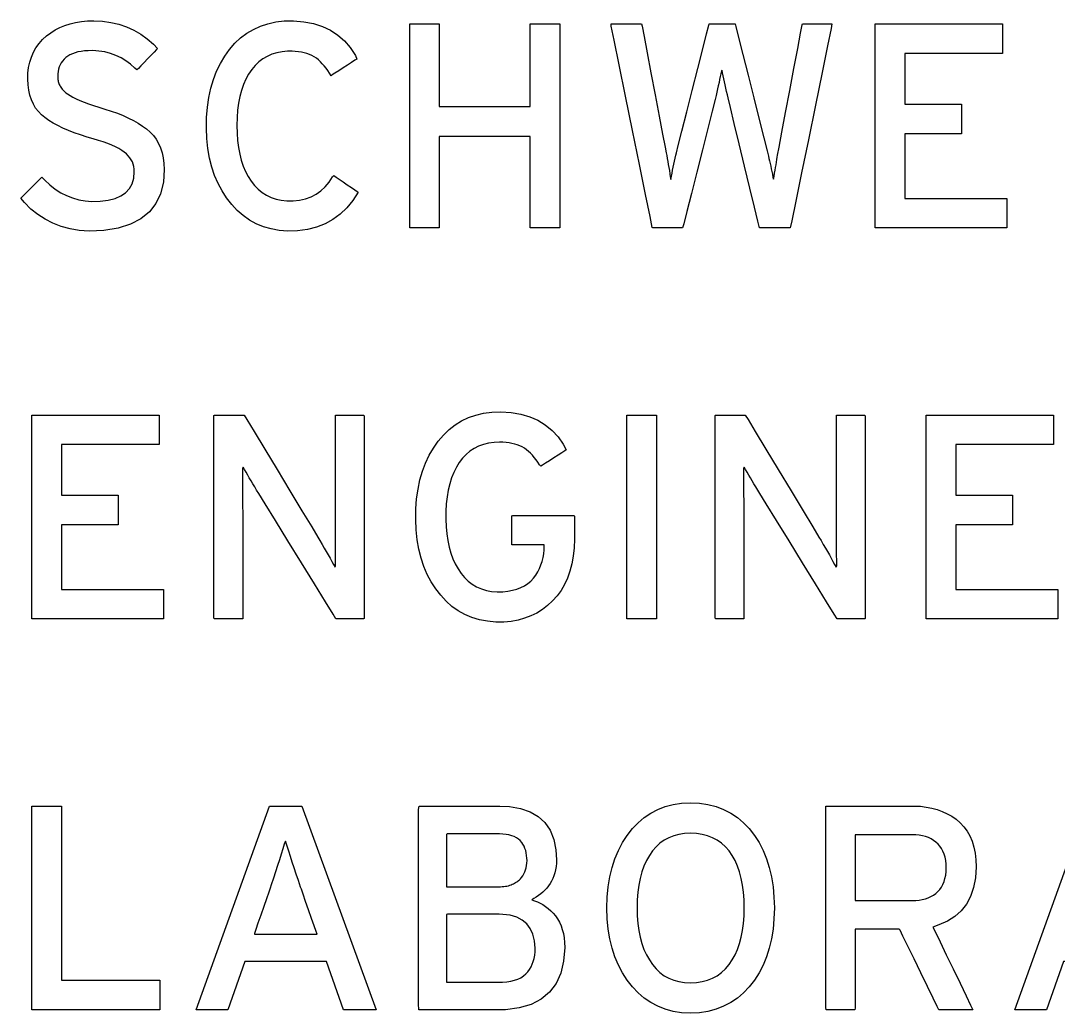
# Model space of a CAD drawing. Extents: x 1 to 47.7, y 0.2 to 33.3.
# Drawn here: x 24.198 to 24.75, y 3.261 to 3.789 of the extents above; entities that cross this region are included whole.
import ezdxf

# ---------------------------------------------------------------- set-up
doc = ezdxf.new("R2010")
doc.units = 0
doc.header["$MEASUREMENT"] = 0
doc.layers.add('4_0_____DWG', color=7, linetype='CONTINUOUS')

msp = doc.modelspace()

# ---------------------------------------------------------------- linework, layer by layer
at = {"layer": '4_0_____DWG'}
for points in [[(24.27473, 3.7097), (24.27429, 3.70285), (24.27283, 3.6968), (24.27035, 3.69155), (24.26685, 3.6871), (24.26233, 3.68344), (24.25679, 3.68058), (24.25023, 3.67852), (24.24266, 3.67725), (24.23477, 3.67684), (24.22959, 3.67726), (24.22467, 3.67809), (24.21999, 3.67936), (24.21557, 3.68104), (24.21139, 3.68316), (24.20747, 3.68569), (24.20379, 3.68865), (24.20036, 3.69204), (24.19843, 3.69441), (24.19911, 3.69509), (24.2004, 3.69637), (24.20208, 3.69805), (24.20397, 3.69993), (24.20587, 3.70182), (24.20757, 3.70351), (24.20888, 3.70481), (24.20959, 3.70553), (24.21119, 3.704), (24.21394, 3.70146), (24.2168, 3.69923), (24.21976, 3.69734), (24.22283, 3.69576), (24.22601, 3.69452), (24.2293, 3.69359), (24.23269, 3.693), (24.23619, 3.69272), (24.24065, 3.69283), (24.24489, 3.69334), (24.24857, 3.69426), (24.25168, 3.6956), (24.25424, 3.69734), (24.25623, 3.69948), (24.25766, 3.70204), (24.25853, 3.705), (24.25884, 3.70838), (24.25878, 3.70987), (24.25859, 3.7112), (24.25826, 3.71247), (24.2578, 3.71369), (24.25721, 3.71485), (24.25649, 3.71595), (24.25564, 3.717), (24.25465, 3.71799), (24.25352, 3.71892), (24.25216, 3.71984), (24.2506, 3.72076), (24.24883, 3.72166), (24.24687, 3.72255), (24.24471, 3.72344), (24.24234, 3.72431), (24.23978, 3.72517), (24.23701, 3.72603), (24.23382, 3.72694), (24.23025, 3.72804), (24.2269, 3.7292), (24.22376, 3.73041), (24.22084, 3.73168), (24.21813, 3.733), (24.21564, 3.73438), (24.21336, 3.73581), (24.2113, 3.73731), (24.20945, 3.73884), (24.2078, 3.74052), (24.20636, 3.74239), (24.20514, 3.74446), (24.20412, 3.74672), (24.20332, 3.74917), (24.20273, 3.75182), (24.20235, 3.75465), (24.20219, 3.75768), (24.20227, 3.76086), (24.20261, 3.7639), (24.20321, 3.76679), (24.20406, 3.76951), (24.20517, 3.77208), (24.20654, 3.77449), (24.20816, 3.77674), (24.21003, 3.77884), (24.21216, 3.78077), (24.21441, 3.78246), (24.21678, 3.78394), (24.21929, 3.78523), (24.22193, 3.78632), (24.22472, 3.78721), (24.22763, 3.78791), (24.23069, 3.78841), (24.23388, 3.78872), (24.23733, 3.78883), (24.24195, 3.78857), (24.24638, 3.78795), (24.25062, 3.78695), (24.25468, 3.78558), (24.25855, 3.78384), (24.26223, 3.78172), (24.26573, 3.77923), (24.26904, 3.77637), (24.27126, 3.77407), (24.27065, 3.77344), (24.26943, 3.77217), (24.26779, 3.77047), (24.26594, 3.76855), (24.26406, 3.76661), (24.26236, 3.76484), (24.26102, 3.76345), (24.26025, 3.76265), (24.25909, 3.76363), (24.2568, 3.76573), (24.25437, 3.76756), (24.25179, 3.76913), (24.24907, 3.77042), (24.2462, 3.77145), (24.24319, 3.77221), (24.24004, 3.7727), (24.23674, 3.77292), (24.23425, 3.77289), (24.23232, 3.77275), (24.23051, 3.77252), (24.22884, 3.7722), (24.22729, 3.77178), (24.22587, 3.77127), (24.22458, 3.77067), (24.22342, 3.76998), (24.22239, 3.76919), (24.22148, 3.7683), (24.22067, 3.76735), (24.21998, 3.76635), (24.21939, 3.76531), (24.21891, 3.76422), (24.21854, 3.76308), (24.21827, 3.76189), (24.21812, 3.76065), (24.21807, 3.7594), (24.21808, 3.75877), (24.21812, 3.75816), (24.21819, 3.75758), (24.21828, 3.75701), (24.21841, 3.75646), (24.21855, 3.75593), (24.21873, 3.75542), (24.21893, 3.75493), (24.21916, 3.75445), (24.21942, 3.75393), (24.21973, 3.75343), (24.22008, 3.75292), (24.22048, 3.75243), (24.22092, 3.75194), (24.2214, 3.75146), (24.22193, 3.75098), (24.2225, 3.75051), (24.22335, 3.74988), (24.22467, 3.74903), (24.22622, 3.74817), (24.22797, 3.7473), (24.22993, 3.74643), (24.23211, 3.74554), (24.2345, 3.74465), (24.2371, 3.74375), (24.23992, 3.74285), (24.24323, 3.74185), (24.24661, 3.74074), (24.24981, 3.73958), (24.25284, 3.73835), (24.25569, 3.73706), (24.25836, 3.7357), (24.26086, 3.73428), (24.26318, 3.7328), (24.26531, 3.73126), (24.26726, 3.72961), (24.26898, 3.72778), (24.27048, 3.72576), (24.27175, 3.72356), (24.2728, 3.72116), (24.27362, 3.71858), (24.27421, 3.71581), (24.27458, 3.71285)], [(24.37788, 3.69756), (24.37504, 3.69316), (24.37186, 3.68928), (24.36834, 3.68592), (24.36449, 3.68309), (24.3603, 3.68078), (24.35578, 3.679), (24.35092, 3.67775), (24.34572, 3.67701), (24.34044, 3.67685), (24.33589, 3.67724), (24.33158, 3.67802), (24.32751, 3.6792), (24.32367, 3.68077), (24.32007, 3.68274), (24.3167, 3.68511), (24.31356, 3.68787), (24.31066, 3.69103), (24.30796, 3.69452), (24.30553, 3.69824), (24.3034, 3.70223), (24.30159, 3.70649), (24.30009, 3.711), (24.2989, 3.71578), (24.29803, 3.72083), (24.29747, 3.72614), (24.29721, 3.73171), (24.29733, 3.73738), (24.29777, 3.7428), (24.29852, 3.74797), (24.29958, 3.75288), (24.30095, 3.75753), (24.30264, 3.76192), (24.30464, 3.76605), (24.30695, 3.76993), (24.30957, 3.77355), (24.31237, 3.77681), (24.31541, 3.77968), (24.31869, 3.78216), (24.3222, 3.78425), (24.32594, 3.78595), (24.32992, 3.78726), (24.33414, 3.78817), (24.33859, 3.7887), (24.3436, 3.78879), (24.34909, 3.78832), (24.35418, 3.78733), (24.35888, 3.78581), (24.36318, 3.78377), (24.36709, 3.78121), (24.37061, 3.77812), (24.37373, 3.77451), (24.37646, 3.77038), (24.37725, 3.76846), (24.3762, 3.76779), (24.37446, 3.76666), (24.37228, 3.76525), (24.3699, 3.76372), (24.36759, 3.76222), (24.36558, 3.76093), (24.36413, 3.75999), (24.3635, 3.75958), (24.3627, 3.76087), (24.36178, 3.76227), (24.36083, 3.76359), (24.35985, 3.76482), (24.35885, 3.76596), (24.35782, 3.76701), (24.35677, 3.76797), (24.3557, 3.76884), (24.35459, 3.76961), (24.35336, 3.77027), (24.35207, 3.77085), (24.35069, 3.77135), (24.34925, 3.77177), (24.34774, 3.77211), (24.34615, 3.77236), (24.34448, 3.77253), (24.34275, 3.77262), (24.34042, 3.7726), (24.33742, 3.77232), (24.33459, 3.77178), (24.33193, 3.77096), (24.32946, 3.76988), (24.32715, 3.76853), (24.32502, 3.76691), (24.32307, 3.76502), (24.32129, 3.76286), (24.31966, 3.76041), (24.31821, 3.75773), (24.31694, 3.75485), (24.31587, 3.75175), (24.31499, 3.74845), (24.3143, 3.74493), (24.31381, 3.74121), (24.31351, 3.73728), (24.3134, 3.73314), (24.31348, 3.72902), (24.31376, 3.72511), (24.31423, 3.7214), (24.31489, 3.7179), (24.31574, 3.7146), (24.31679, 3.71151), (24.31803, 3.70862), (24.31946, 3.70594), (24.32107, 3.70344), (24.32282, 3.70114), (24.32475, 3.69913), (24.32686, 3.6974), (24.32914, 3.69595), (24.33159, 3.6948), (24.33422, 3.69393), (24.33703, 3.69334), (24.34001, 3.69305), (24.34333, 3.69305), (24.34673, 3.69339), (24.34991, 3.69409), (24.35287, 3.69515), (24.35561, 3.69656), (24.35813, 3.69833), (24.36042, 3.70046), (24.36249, 3.70294), (24.36435, 3.70578), (24.36506, 3.70642), (24.36614, 3.70567), (24.36784, 3.7045), (24.36993, 3.70306), (24.37216, 3.70151), (24.37431, 3.70003), (24.37613, 3.69877), (24.3774, 3.69789)], [(24.60783, 3.67855), (24.60724, 3.67855), (24.60566, 3.67855), (24.60339, 3.67855), (24.60072, 3.67855), (24.59793, 3.67855), (24.59531, 3.67855), (24.59316, 3.67855), (24.59177, 3.67855), (24.59137, 3.67867), (24.59053, 3.68217), (24.58873, 3.68963), (24.58628, 3.69979), (24.58348, 3.71141), (24.58063, 3.72327), (24.57801, 3.73411), (24.57594, 3.74271), (24.57472, 3.74781), (24.57433, 3.74945), (24.57391, 3.75123), (24.57351, 3.75298), (24.57313, 3.75468), (24.57277, 3.75633), (24.57243, 3.75795), (24.5721, 3.75952), (24.57179, 3.76105), (24.5715, 3.76254), (24.57121, 3.76215), (24.5709, 3.76065), (24.57058, 3.75911), (24.57024, 3.75753), (24.5699, 3.7559), (24.56953, 3.75423), (24.56916, 3.75252), (24.56876, 3.75077), (24.56836, 3.74897), (24.56784, 3.74688), (24.56628, 3.74073), (24.56393, 3.73143), (24.56109, 3.7202), (24.55808, 3.70828), (24.55521, 3.69692), (24.55279, 3.68735), (24.55114, 3.68082), (24.55056, 3.67855), (24.54993, 3.67855), (24.54834, 3.67855), (24.54608, 3.67855), (24.54344, 3.67855), (24.5407, 3.67855), (24.53815, 3.67855), (24.53607, 3.67855), (24.53475, 3.67855), (24.53437, 3.67883), (24.53319, 3.68463), (24.53079, 3.69643), (24.52755, 3.71232), (24.52387, 3.73039), (24.52014, 3.7487), (24.51675, 3.76535), (24.51409, 3.77841), (24.51255, 3.78597), (24.51246, 3.7871), (24.51355, 3.7871), (24.51549, 3.7871), (24.51799, 3.7871), (24.52075, 3.7871), (24.5235, 3.7871), (24.52593, 3.7871), (24.52776, 3.7871), (24.52869, 3.7871), (24.52897, 3.78591), (24.53, 3.7805), (24.53165, 3.77181), (24.5337, 3.76104), (24.53591, 3.74941), (24.53805, 3.73813), (24.5399, 3.72841), (24.54122, 3.72147), (24.54178, 3.71852), (24.54206, 3.7171), (24.54236, 3.71552), (24.54265, 3.71393), (24.54293, 3.71233), (24.54321, 3.7107), (24.54347, 3.70907), (24.54373, 3.70741), (24.54399, 3.70574), (24.54424, 3.70441), (24.54457, 3.70606), (24.5449, 3.7077), (24.54523, 3.70932), (24.54557, 3.71094), (24.5459, 3.71254), (24.54624, 3.71413), (24.54658, 3.71571), (24.54693, 3.71728), (24.54723, 3.7186), (24.54822, 3.7225), (24.55015, 3.73015), (24.55273, 3.74031), (24.55564, 3.75179), (24.55857, 3.76337), (24.56122, 3.77382), (24.56328, 3.78195), (24.56444, 3.78652), (24.56473, 3.7871), (24.5657, 3.7871), (24.56738, 3.7871), (24.56951, 3.7871), (24.57187, 3.7871), (24.57418, 3.7871), (24.57622, 3.7871), (24.57774, 3.7871), (24.57848, 3.7871), (24.57887, 3.7857), (24.58032, 3.77995), (24.58259, 3.7709), (24.58538, 3.75979), (24.58837, 3.74787), (24.59126, 3.73636), (24.59373, 3.72653), (24.59547, 3.71961), (24.59616, 3.71683), (24.59647, 3.7156), (24.59679, 3.71427), (24.59711, 3.71291), (24.59741, 3.71151), (24.59772, 3.71007), (24.59801, 3.70861), (24.5983, 3.7071), (24.59858, 3.70556), (24.59887, 3.7045), (24.59919, 3.70616), (24.59948, 3.70776), (24.59977, 3.7093), (24.60003, 3.71079), (24.60027, 3.71222), (24.6005, 3.7136), (24.60071, 3.71493), (24.6009, 3.7162), (24.60108, 3.71733), (24.60187, 3.72154), (24.60337, 3.7295), (24.60534, 3.73998), (24.60755, 3.75172), (24.60976, 3.7635), (24.61175, 3.77407), (24.61328, 3.78219), (24.61411, 3.78663), (24.6144, 3.7871), (24.61555, 3.7871), (24.61749, 3.7871), (24.61993, 3.7871), (24.62261, 3.7871), (24.62523, 3.7871), (24.62753, 3.7871), (24.62921, 3.7871), (24.63, 3.7871), (24.62952, 3.78463), (24.62764, 3.77543), (24.62474, 3.76124), (24.62121, 3.74396), (24.61744, 3.72553), (24.61382, 3.70785), (24.61075, 3.69285), (24.60863, 3.68244)], [(24.36612, 3.47049), (24.3646, 3.47297), (24.36051, 3.4796), (24.35464, 3.48914), (24.34774, 3.50035), (24.34056, 3.51201), (24.33387, 3.52287), (24.32843, 3.53171), (24.32501, 3.53728), (24.32391, 3.53907), (24.32289, 3.54077), (24.32191, 3.54242), (24.32095, 3.54403), (24.32003, 3.54558), (24.31915, 3.54709), (24.31829, 3.54856), (24.31747, 3.54997), (24.31668, 3.55134), (24.31635, 3.55045), (24.31636, 3.54784), (24.31637, 3.54515), (24.31638, 3.54237), (24.31639, 3.53951), (24.31641, 3.53656), (24.31644, 3.53353), (24.31647, 3.53042), (24.3165, 3.52722), (24.3165, 3.52523), (24.3165, 3.52018), (24.3165, 3.51258), (24.3165, 3.50345), (24.3165, 3.4938), (24.3165, 3.48467), (24.3165, 3.47706), (24.3165, 3.47201), (24.31649, 3.47049), (24.31578, 3.47049), (24.31418, 3.47049), (24.31197, 3.47049), (24.30942, 3.47049), (24.30682, 3.47049), (24.30442, 3.47049), (24.30253, 3.47049), (24.30141, 3.47049), (24.30122, 3.47125), (24.30122, 3.47828), (24.30122, 3.49108), (24.30122, 3.50767), (24.30122, 3.52609), (24.30122, 3.54437), (24.30122, 3.56055), (24.30122, 3.57264), (24.30122, 3.57869), (24.30152, 3.57903), (24.30284, 3.57903), (24.30492, 3.57903), (24.30748, 3.57903), (24.31023, 3.57903), (24.31288, 3.57903), (24.31513, 3.57903), (24.31669, 3.57903), (24.31728, 3.57903), (24.31873, 3.57662), (24.32263, 3.57017), (24.32823, 3.56088), (24.33481, 3.54997), (24.34165, 3.53863), (24.34803, 3.52806), (24.35321, 3.51946), (24.35649, 3.51404), (24.35759, 3.51219), (24.35877, 3.51017), (24.35989, 3.50823), (24.36097, 3.50636), (24.362, 3.50455), (24.36298, 3.50282), (24.36392, 3.50115), (24.3648, 3.49955), (24.36564, 3.49803), (24.36596, 3.4989), (24.36593, 3.50159), (24.3659, 3.50436), (24.36588, 3.5072), (24.36586, 3.51012), (24.36585, 3.51311), (24.36584, 3.51618), (24.36583, 3.51933), (24.36583, 3.52255), (24.36583, 3.52454), (24.36583, 3.52956), (24.36583, 3.53713), (24.36583, 3.54622), (24.36583, 3.55582), (24.36583, 3.56492), (24.36583, 3.57249), (24.36583, 3.57751), (24.36584, 3.57903), (24.36655, 3.57903), (24.36815, 3.57903), (24.37036, 3.57903), (24.37291, 3.57903), (24.37552, 3.57903), (24.37791, 3.57903), (24.37981, 3.57903), (24.38093, 3.57903), (24.38112, 3.57827), (24.38112, 3.57124), (24.38112, 3.55844), (24.38112, 3.54185), (24.38112, 3.52343), (24.38112, 3.50514), (24.38112, 3.48897), (24.38112, 3.47688), (24.38112, 3.47083), (24.38083, 3.47049), (24.37961, 3.47049), (24.37766, 3.47049), (24.37527, 3.47049), (24.3727, 3.47049), (24.37023, 3.47049), (24.36813, 3.47049), (24.36667, 3.47049)], [(24.49296, 3.51297), (24.49278, 3.50831), (24.49233, 3.50391), (24.4916, 3.49976), (24.49058, 3.49585), (24.48929, 3.4922), (24.48772, 3.48879), (24.48587, 3.48564), (24.48374, 3.48273), (24.48133, 3.48007), (24.47872, 3.47764), (24.47594, 3.4755), (24.47297, 3.47366), (24.46983, 3.47211), (24.4665, 3.47085), (24.463, 3.46989), (24.45932, 3.46922), (24.45545, 3.46884), (24.4512, 3.46881), (24.44673, 3.46924), (24.44248, 3.47005), (24.43846, 3.47125), (24.43468, 3.47285), (24.43113, 3.47483), (24.4278, 3.4772), (24.42471, 3.47996), (24.42185, 3.48311), (24.41918, 3.48658), (24.41678, 3.49028), (24.41468, 3.49424), (24.41289, 3.49845), (24.4114, 3.50293), (24.41023, 3.50767), (24.40935, 3.51267), (24.40879, 3.51792), (24.40853, 3.52344), (24.40863, 3.52907), (24.40905, 3.53447), (24.40977, 3.5396), (24.4108, 3.54449), (24.41214, 3.54911), (24.41379, 3.55349), (24.41574, 3.55761), (24.418, 3.56147), (24.42056, 3.56509), (24.42332, 3.56837), (24.4263, 3.57127), (24.42952, 3.57378), (24.43296, 3.57591), (24.43664, 3.57765), (24.44054, 3.57902), (24.44468, 3.57999), (24.44905, 3.58058), (24.4538, 3.58077), (24.45931, 3.58041), (24.46444, 3.57952), (24.46917, 3.57813), (24.47352, 3.57622), (24.47749, 3.57379), (24.48107, 3.57085), (24.48425, 3.5674), (24.48706, 3.56343), (24.48865, 3.56046), (24.48786, 3.55995), (24.48632, 3.55896), (24.48428, 3.55765), (24.48198, 3.55618), (24.47966, 3.55469), (24.47757, 3.55335), (24.47594, 3.55231), (24.47503, 3.55172), (24.47444, 3.55243), (24.47353, 3.55386), (24.47259, 3.5552), (24.47162, 3.55645), (24.47062, 3.55762), (24.4696, 3.55869), (24.46854, 3.55968), (24.46746, 3.56058), (24.46635, 3.56139), (24.46517, 3.56207), (24.46392, 3.56265), (24.4626, 3.56315), (24.4612, 3.56358), (24.45973, 3.56393), (24.45819, 3.56421), (24.45658, 3.56441), (24.45489, 3.56453), (24.45313, 3.56457), (24.4502, 3.56443), (24.4473, 3.56403), (24.44457, 3.56336), (24.44201, 3.56242), (24.43962, 3.56123), (24.4374, 3.55976), (24.43534, 3.55804), (24.43346, 3.55605), (24.43174, 3.55379), (24.43018, 3.55126), (24.42882, 3.54852), (24.42764, 3.54558), (24.42666, 3.54242), (24.42586, 3.53907), (24.42525, 3.5355), (24.42483, 3.53174), (24.4246, 3.52776), (24.42456, 3.52361), (24.42471, 3.5196), (24.42505, 3.51579), (24.42558, 3.51219), (24.42629, 3.50878), (24.4272, 3.50557), (24.42829, 3.50257), (24.42958, 3.49976), (24.43105, 3.49716), (24.4327, 3.49473), (24.43452, 3.49252), (24.4365, 3.4906), (24.43865, 3.48895), (24.44097, 3.48759), (24.44346, 3.48651), (24.44612, 3.48571), (24.44894, 3.48519), (24.45194, 3.48496), (24.45486, 3.48502), (24.45755, 3.48529), (24.46006, 3.48574), (24.46239, 3.48637), (24.46453, 3.48718), (24.46649, 3.48817), (24.46827, 3.48935), (24.46987, 3.4907), (24.47129, 3.49224), (24.47248, 3.49389), (24.47353, 3.4956), (24.47443, 3.49739), (24.47519, 3.49924), (24.47582, 3.50116), (24.4763, 3.50315), (24.47664, 3.50521), (24.47685, 3.50734), (24.47691, 3.50943), (24.47691, 3.50944), (24.47691, 3.50949), (24.47691, 3.50955), (24.47691, 3.50963), (24.47691, 3.50971), (24.47691, 3.50978), (24.47691, 3.50984), (24.47691, 3.50988), (24.47687, 3.50989), (24.47599, 3.50989), (24.47415, 3.50989), (24.47165, 3.50989), (24.46881, 3.50989), (24.46591, 3.50989), (24.46327, 3.50989), (24.46118, 3.50989), (24.45994, 3.50989), (24.45973, 3.50999), (24.45973, 3.51098), (24.45973, 3.51279), (24.45973, 3.51513), (24.45973, 3.51774), (24.45973, 3.52035), (24.45973, 3.52267), (24.45973, 3.52444), (24.45973, 3.52539), (24.4602, 3.52547), (24.46269, 3.52547), (24.46679, 3.52547), (24.47195, 3.52547), (24.47755, 3.52547), (24.48304, 3.52547), (24.48781, 3.52547), (24.4913, 3.52547), (24.49291, 3.52547), (24.49296, 3.52517), (24.49296, 3.52411), (24.49296, 3.52247), (24.49296, 3.52048), (24.49296, 3.51836), (24.49296, 3.51633), (24.49296, 3.51461), (24.49296, 3.51341)], [(24.63271, 3.47049), (24.63118, 3.47297), (24.6271, 3.4796), (24.62123, 3.48914), (24.61433, 3.50035), (24.60715, 3.51201), (24.60047, 3.52287), (24.59503, 3.53171), (24.5916, 3.53728), (24.5905, 3.53907), (24.58948, 3.54077), (24.5885, 3.54242), (24.58754, 3.54403), (24.58662, 3.54558), (24.58574, 3.54709), (24.58488, 3.54856), (24.58406, 3.54997), (24.58327, 3.55134), (24.58294, 3.55045), (24.58295, 3.54784), (24.58295, 3.54515), (24.58297, 3.54237), (24.58298, 3.53951), (24.583, 3.53656), (24.58303, 3.53353), (24.58305, 3.53042), (24.58309, 3.52722), (24.58309, 3.52523), (24.58309, 3.52018), (24.58309, 3.51258), (24.58309, 3.50345), (24.58309, 3.4938), (24.58309, 3.48467), (24.58309, 3.47706), (24.58309, 3.47201), (24.58308, 3.47049), (24.58237, 3.47049), (24.58077, 3.47049), (24.57856, 3.47049), (24.57601, 3.47049), (24.5734, 3.47049), (24.57101, 3.47049), (24.56912, 3.47049), (24.56799, 3.47049), (24.56781, 3.47125), (24.56781, 3.47828), (24.56781, 3.49108), (24.56781, 3.50767), (24.56781, 3.52609), (24.56781, 3.54437), (24.56781, 3.56055), (24.56781, 3.57264), (24.56781, 3.57869), (24.56811, 3.57903), (24.56943, 3.57903), (24.57151, 3.57903), (24.57407, 3.57903), (24.57682, 3.57903), (24.57947, 3.57903), (24.58172, 3.57903), (24.58328, 3.57903), (24.58387, 3.57903), (24.58533, 3.57662), (24.58922, 3.57017), (24.59482, 3.56088), (24.6014, 3.54997), (24.60824, 3.53863), (24.61462, 3.52806), (24.6198, 3.51946), (24.62307, 3.51404), (24.62418, 3.51219), (24.62535, 3.51017), (24.62648, 3.50823), (24.62756, 3.50636), (24.62859, 3.50455), (24.62957, 3.50282), (24.6305, 3.50115), (24.63139, 3.49955), (24.63223, 3.49803), (24.63255, 3.4989), (24.63252, 3.50159), (24.63249, 3.50436), (24.63247, 3.5072), (24.63245, 3.51012), (24.63244, 3.51311), (24.63243, 3.51618), (24.63242, 3.51933), (24.63242, 3.52255), (24.63242, 3.52454), (24.63242, 3.52956), (24.63242, 3.53713), (24.63242, 3.54622), (24.63242, 3.55582), (24.63242, 3.56492), (24.63242, 3.57249), (24.63242, 3.57751), (24.63243, 3.57903), (24.63314, 3.57903), (24.63474, 3.57903), (24.63695, 3.57903), (24.6395, 3.57903), (24.64211, 3.57903), (24.6445, 3.57903), (24.64639, 3.57903), (24.64752, 3.57903), (24.64771, 3.57827), (24.64771, 3.57124), (24.64771, 3.55844), (24.64771, 3.54185), (24.64771, 3.52343), (24.64771, 3.50514), (24.64771, 3.48897), (24.64771, 3.47688), (24.64771, 3.47083), (24.64742, 3.47049), (24.64619, 3.47049), (24.64425, 3.47049), (24.64186, 3.47049), (24.63929, 3.47049), (24.63682, 3.47049), (24.63472, 3.47049), (24.63326, 3.47049)], [(24.59934, 3.31675), (24.59915, 3.31096), (24.59863, 3.30546), (24.59779, 3.30024), (24.59664, 3.2953), (24.59516, 3.29064), (24.59336, 3.28625), (24.59124, 3.28215), (24.5888, 3.27832), (24.58602, 3.27475), (24.58296, 3.27154), (24.57966, 3.26874), (24.57612, 3.26635), (24.57233, 3.26439), (24.5683, 3.26284), (24.56402, 3.2617), (24.5595, 3.26099), (24.55474, 3.26069), (24.55001, 3.26099), (24.54553, 3.2617), (24.5413, 3.26284), (24.53732, 3.26439), (24.53358, 3.26635), (24.53009, 3.26874), (24.52685, 3.27154), (24.52386, 3.27475), (24.52108, 3.27832), (24.51858, 3.28215), (24.5164, 3.28625), (24.51456, 3.29064), (24.51304, 3.2953), (24.51186, 3.30024), (24.511, 3.30546), (24.51047, 3.31096), (24.51028, 3.31675), (24.51047, 3.32253), (24.511, 3.32803), (24.51186, 3.33327), (24.51304, 3.33823), (24.51456, 3.34292), (24.5164, 3.34734), (24.51858, 3.35148), (24.52108, 3.35536), (24.52386, 3.35893), (24.52685, 3.3621), (24.53009, 3.36485), (24.53358, 3.3672), (24.53732, 3.36913), (24.5413, 3.37065), (24.54553, 3.37175), (24.55001, 3.37244), (24.55474, 3.37272), (24.5595, 3.37244), (24.56402, 3.37175), (24.5683, 3.37065), (24.57233, 3.36913), (24.57612, 3.3672), (24.57966, 3.36485), (24.58296, 3.3621), (24.58602, 3.35893), (24.5888, 3.35536), (24.59124, 3.35148), (24.59336, 3.34734), (24.59516, 3.34292), (24.59664, 3.33823), (24.59779, 3.33327), (24.59863, 3.32803), (24.59915, 3.32253)], [(24.48783, 3.29572), (24.48725, 3.2884), (24.48571, 3.28198), (24.48321, 3.27647), (24.47975, 3.27187), (24.47533, 3.26818), (24.46995, 3.2654), (24.46362, 3.26352), (24.45633, 3.26256), (24.45153, 3.26242), (24.44869, 3.26242), (24.44358, 3.26242), (24.437, 3.26242), (24.42976, 3.26242), (24.42265, 3.26242), (24.41648, 3.26242), (24.41203, 3.26242), (24.41012, 3.26242), (24.4101, 3.2657), (24.4101, 3.27596), (24.4101, 3.29119), (24.4101, 3.30932), (24.4101, 3.32825), (24.4101, 3.34591), (24.4101, 3.36022), (24.4101, 3.3691), (24.4103, 3.37097), (24.41292, 3.37097), (24.41799, 3.37097), (24.42467, 3.37097), (24.43213, 3.37097), (24.43954, 3.37097), (24.44608, 3.37097), (24.45092, 3.37097), (24.45322, 3.37097), (24.45843, 3.37072), (24.46431, 3.36971), (24.4694, 3.36794), (24.47372, 3.3654), (24.47724, 3.36211), (24.47999, 3.35805), (24.48194, 3.35323), (24.48312, 3.34765), (24.48349, 3.34237), (24.48341, 3.34052), (24.48324, 3.33876), (24.48296, 3.33706), (24.48258, 3.33545), (24.4821, 3.3339), (24.48151, 3.33243), (24.48083, 3.33104), (24.48004, 3.32972), (24.47917, 3.32848), (24.47824, 3.32731), (24.47724, 3.32621), (24.47618, 3.32517), (24.47506, 3.3242), (24.47387, 3.32329), (24.47262, 3.32245), (24.47131, 3.32167), (24.47026, 3.32099), (24.4718, 3.32056), (24.47331, 3.32), (24.47479, 3.31931), (24.47623, 3.31849), (24.47764, 3.31755), (24.47902, 3.31647), (24.48037, 3.31527), (24.48169, 3.31393), (24.48294, 3.31247), (24.48406, 3.31087), (24.48503, 3.30913), (24.48586, 3.30725), (24.48654, 3.30523), (24.48708, 3.30306), (24.48747, 3.30076), (24.48772, 3.29831)], [(24.70671, 3.33852), (24.70631, 3.33276), (24.70532, 3.32755), (24.70372, 3.32288), (24.70153, 3.31876), (24.69874, 3.31519), (24.69535, 3.31216), (24.69137, 3.30968), (24.68678, 3.30774), (24.68367, 3.30656), (24.68499, 3.30382), (24.6875, 3.29864), (24.69079, 3.29184), (24.69446, 3.28426), (24.69812, 3.27671), (24.70135, 3.27002), (24.70377, 3.26503), (24.70497, 3.26255), (24.70467, 3.26242), (24.70314, 3.26242), (24.70074, 3.26242), (24.69779, 3.26242), (24.69465, 3.26242), (24.69164, 3.26242), (24.68912, 3.26242), (24.68741, 3.26242), (24.68684, 3.26244), (24.68593, 3.26431), (24.68377, 3.26876), (24.68075, 3.27499), (24.67725, 3.28221), (24.67366, 3.2896), (24.67037, 3.29638), (24.66777, 3.30174), (24.66625, 3.30489), (24.66582, 3.30538), (24.66422, 3.30538), (24.66134, 3.30538), (24.65765, 3.30538), (24.65357, 3.30538), (24.64955, 3.30538), (24.64604, 3.30538), (24.64347, 3.30538), (24.64228, 3.30538), (24.64225, 3.3043), (24.64225, 3.30047), (24.64225, 3.29464), (24.64225, 3.28761), (24.64225, 3.28019), (24.64225, 3.27316), (24.64225, 3.26733), (24.64225, 3.26351), (24.64223, 3.26242), (24.64147, 3.26242), (24.6398, 3.26242), (24.63751, 3.26242), (24.6349, 3.26242), (24.63225, 3.26242), (24.62984, 3.26242), (24.62798, 3.26242), (24.62694, 3.26242), (24.62681, 3.26367), (24.62681, 3.27161), (24.62681, 3.28515), (24.62681, 3.30228), (24.62681, 3.32098), (24.62681, 3.33921), (24.62681, 3.35497), (24.62681, 3.36621), (24.62681, 3.37094), (24.62824, 3.37097), (24.63258, 3.37097), (24.63898, 3.37097), (24.6466, 3.37097), (24.65457, 3.37097), (24.66203, 3.37097), (24.66813, 3.37097), (24.672, 3.37097), (24.67382, 3.37096), (24.67703, 3.3708), (24.68012, 3.37044), (24.68308, 3.36986), (24.68592, 3.36908), (24.68863, 3.36809), (24.69121, 3.36689), (24.69367, 3.36549), (24.696, 3.36388), (24.6982, 3.36203), (24.70017, 3.35993), (24.70187, 3.35759), (24.70332, 3.35501), (24.70452, 3.35219), (24.70545, 3.34913), (24.70613, 3.34583), (24.70655, 3.3423)], [(24.46775, 3.34189), (24.4677, 3.3433), (24.46757, 3.34466), (24.46736, 3.34597), (24.46705, 3.34721), (24.46666, 3.3484), (24.46618, 3.34953), (24.46561, 3.35061), (24.46495, 3.35163), (24.46416, 3.35256), (24.46319, 3.35337), (24.46211, 3.35407), (24.46092, 3.35467), (24.4596, 3.35517), (24.45817, 3.35557), (24.45662, 3.35586), (24.45495, 3.35605), (24.45316, 3.35613), (24.45208, 3.35613), (24.44921, 3.35613), (24.44509, 3.35613), (24.44029, 3.35613), (24.43535, 3.35613), (24.43082, 3.35613), (24.42726, 3.35613), (24.42522, 3.35613), (24.42494, 3.35585), (24.42494, 3.35382), (24.42494, 3.35027), (24.42494, 3.34576), (24.42494, 3.34084), (24.42494, 3.33605), (24.42494, 3.33195), (24.42494, 3.32909), (24.42494, 3.32802), (24.42602, 3.32802), (24.42889, 3.32802), (24.433, 3.32802), (24.4378, 3.32802), (24.44274, 3.32802), (24.44727, 3.32802), (24.45083, 3.32802), (24.45288, 3.32802), (24.45363, 3.32802), (24.45454, 3.32806), (24.45542, 3.32813), (24.45626, 3.32824), (24.45706, 3.32838), (24.45783, 3.32856), (24.45855, 3.32877), (24.45925, 3.32902), (24.4599, 3.32931), (24.46053, 3.3296), (24.46113, 3.32992), (24.46171, 3.33025), (24.46226, 3.3306), (24.46279, 3.33097), (24.46329, 3.33136), (24.46377, 3.33176), (24.46423, 3.33219), (24.46482, 3.33287), (24.46551, 3.33383), (24.4661, 3.33484), (24.46661, 3.33589), (24.46702, 3.33699), (24.46734, 3.33815), (24.46757, 3.33935), (24.4677, 3.34059)], [(24.5833, 3.31675), (24.5832, 3.32101), (24.5829, 3.32505), (24.5824, 3.32888), (24.58171, 3.33248), (24.58081, 3.33586), (24.57971, 3.33902), (24.57842, 3.34196), (24.57692, 3.34468), (24.57522, 3.34715), (24.57332, 3.34931), (24.57124, 3.35119), (24.56896, 3.35279), (24.56649, 3.3541), (24.56384, 3.35513), (24.56099, 3.35588), (24.55796, 3.35634), (24.55474, 3.35651), (24.55158, 3.35634), (24.5486, 3.35588), (24.54581, 3.35513), (24.54319, 3.3541), (24.54076, 3.35279), (24.5385, 3.35119), (24.53643, 3.34931), (24.53454, 3.34715), (24.53283, 3.34468), (24.5313, 3.34196), (24.52998, 3.33902), (24.52886, 3.33586), (24.52795, 3.33248), (24.52724, 3.32888), (24.52673, 3.32505), (24.52642, 3.32101), (24.52632, 3.31675), (24.52642, 3.31253), (24.52673, 3.30853), (24.52724, 3.30475), (24.52795, 3.30118), (24.52886, 3.29783), (24.52998, 3.2947), (24.5313, 3.29178), (24.53283, 3.28908), (24.53454, 3.28657), (24.53643, 3.2843), (24.5385, 3.28233), (24.54076, 3.28067), (24.54319, 3.27931), (24.54581, 3.27825), (24.5486, 3.2775), (24.55158, 3.27705), (24.55474, 3.2769), (24.55796, 3.27705), (24.56099, 3.2775), (24.56384, 3.27825), (24.56649, 3.27931), (24.56896, 3.28067), (24.57124, 3.28233), (24.57332, 3.2843), (24.57522, 3.28657), (24.57692, 3.28908), (24.57842, 3.29178), (24.57971, 3.2947), (24.58081, 3.29783), (24.58171, 3.30118), (24.5824, 3.30475), (24.5829, 3.30853), (24.5832, 3.31253)], [(24.34734, 3.32772), (24.34613, 3.33129), (24.34498, 3.33471), (24.34389, 3.33799), (24.34286, 3.34113), (24.34188, 3.34412), (24.34097, 3.34697), (24.34011, 3.34967), (24.33931, 3.35223), (24.33859, 3.35074), (24.33782, 3.34811), (24.33697, 3.34533), (24.33606, 3.34239), (24.33507, 3.33929), (24.33402, 3.33603), (24.33289, 3.33262), (24.3317, 3.32904), (24.33107, 3.32719), (24.33035, 3.3251), (24.32915, 3.32166), (24.32767, 3.31741), (24.3261, 3.31288), (24.32463, 3.30863), (24.32343, 3.30519), (24.3227, 3.3031), (24.3228, 3.30272), (24.32517, 3.30272), (24.3295, 3.30272), (24.33507, 3.30272), (24.34115, 3.30272), (24.34701, 3.30272), (24.35192, 3.30272), (24.35516, 3.30272), (24.35604, 3.30276), (24.35555, 3.30417), (24.35451, 3.30715), (24.35311, 3.31117), (24.35154, 3.31568), (24.34999, 3.32013), (24.34864, 3.32398), (24.3477, 3.32669)], [(24.69082, 3.33807), (24.69072, 3.34008), (24.69049, 3.34196), (24.69014, 3.34372), (24.68966, 3.34536), (24.68905, 3.34688), (24.68831, 3.34827), (24.68744, 3.34953), (24.68644, 3.35068), (24.68531, 3.35173), (24.68408, 3.35267), (24.68274, 3.35349), (24.68131, 3.35417), (24.67977, 3.35473), (24.67814, 3.35516), (24.6764, 3.35546), (24.67457, 3.35564), (24.6729, 3.35569), (24.67138, 3.35569), (24.66798, 3.35569), (24.66331, 3.35569), (24.65798, 3.35569), (24.6526, 3.35569), (24.6478, 3.35569), (24.64418, 3.35569), (24.64236, 3.35569), (24.64225, 3.35497), (24.64225, 3.35193), (24.64225, 3.34713), (24.64225, 3.34128), (24.64225, 3.33507), (24.64225, 3.32922), (24.64225, 3.32442), (24.64225, 3.32138), (24.64236, 3.32067), (24.64418, 3.32067), (24.6478, 3.32067), (24.6526, 3.32067), (24.65798, 3.32067), (24.66331, 3.32067), (24.66798, 3.32067), (24.67138, 3.32067), (24.6729, 3.32067), (24.67454, 3.32071), (24.67634, 3.32088), (24.67805, 3.32116), (24.67967, 3.32158), (24.68118, 3.32211), (24.68261, 3.32276), (24.68394, 3.32354), (24.68517, 3.32444), (24.68631, 3.32545), (24.68734, 3.32658), (24.68823, 3.32783), (24.689, 3.32922), (24.68962, 3.33073), (24.69012, 3.33237), (24.69049, 3.33414), (24.69072, 3.33604)], [(24.47207, 3.29526), (24.47174, 3.29928), (24.47089, 3.30279), (24.46952, 3.3058), (24.46763, 3.3083), (24.46522, 3.3103), (24.4623, 3.3118), (24.45885, 3.3128), (24.45488, 3.31329), (24.45293, 3.31334), (24.45048, 3.31334), (24.44656, 3.31334), (24.44174, 3.31334), (24.43664, 3.31334), (24.43183, 3.31334), (24.4279, 3.31334), (24.42545, 3.31334), (24.42494, 3.31317), (24.42494, 3.31087), (24.42494, 3.30644), (24.42494, 3.30064), (24.42494, 3.29422), (24.42494, 3.28792), (24.42494, 3.2825), (24.42494, 3.2787), (24.42494, 3.27726), (24.42605, 3.27726), (24.42901, 3.27726), (24.43323, 3.27726), (24.43813, 3.27726), (24.44313, 3.27726), (24.44764, 3.27726), (24.45109, 3.27726), (24.45288, 3.27726), (24.45465, 3.27729), (24.45696, 3.27747), (24.45909, 3.27778), (24.46105, 3.27825), (24.46284, 3.27886), (24.46445, 3.27962), (24.46589, 3.28052), (24.46715, 3.28158), (24.46822, 3.28275), (24.46912, 3.28399), (24.4699, 3.28533), (24.47056, 3.28675), (24.4711, 3.28827), (24.47152, 3.28988), (24.47183, 3.29158), (24.47201, 3.29338)]]:
    msp.add_lwpolyline(points, close=True, dxfattribs=at)
for points in [[(24.46949, 3.67855), (24.46949, 3.72727), (24.42107, 3.72727), (24.42107, 3.67855), (24.40533, 3.67855), (24.40533, 3.7871), (24.42107, 3.7871), (24.42107, 3.74315), (24.46949, 3.74315), (24.46949, 3.7871), (24.48523, 3.7871), (24.48523, 3.67855), (24.46949, 3.67855)], [(24.65302, 3.67855), (24.65302, 3.7871), (24.72077, 3.7871), (24.72077, 3.77135), (24.66876, 3.77135), (24.66876, 3.74437), (24.69897, 3.74437), (24.69897, 3.72862), (24.66876, 3.72862), (24.66876, 3.6943), (24.72304, 3.6943), (24.72304, 3.67855), (24.65302, 3.67855)], [(24.2043, 3.47049), (24.2043, 3.57903), (24.27205, 3.57903), (24.27205, 3.56329), (24.22004, 3.56329), (24.22004, 3.53631), (24.25025, 3.53631), (24.25025, 3.52056), (24.22004, 3.52056), (24.22004, 3.48623), (24.27432, 3.48623), (24.27432, 3.47049), (24.2043, 3.47049)], [(24.52088, 3.47049), (24.52088, 3.57903), (24.53662, 3.57903), (24.53662, 3.47049), (24.52088, 3.47049)], [(24.6801, 3.47049), (24.6801, 3.57903), (24.74785, 3.57903), (24.74785, 3.56329), (24.69584, 3.56329), (24.69584, 3.53631), (24.72605, 3.53631), (24.72605, 3.52056), (24.69584, 3.52056), (24.69584, 3.48623), (24.75012, 3.48623), (24.75012, 3.47049), (24.6801, 3.47049)], [(24.2043, 3.26242), (24.2043, 3.37097), (24.22004, 3.37097), (24.22004, 3.27833), (24.27249, 3.27833), (24.27249, 3.26242), (24.2043, 3.26242)], [(24.37014, 3.26242), (24.36105, 3.28819), (24.31757, 3.28819), (24.30856, 3.26242), (24.29166, 3.26242), (24.33075, 3.37097), (24.34802, 3.37097), (24.38756, 3.26242), (24.37014, 3.26242)], [(24.80569, 3.26242), (24.79659, 3.28819), (24.75311, 3.28819), (24.7441, 3.26242), (24.72721, 3.26242), (24.7663, 3.37097), (24.78356, 3.37097), (24.82311, 3.26242), (24.80569, 3.26242)]]:
    msp.add_lwpolyline(points, dxfattribs=at)

doc.saveas('drawing.dxf')
